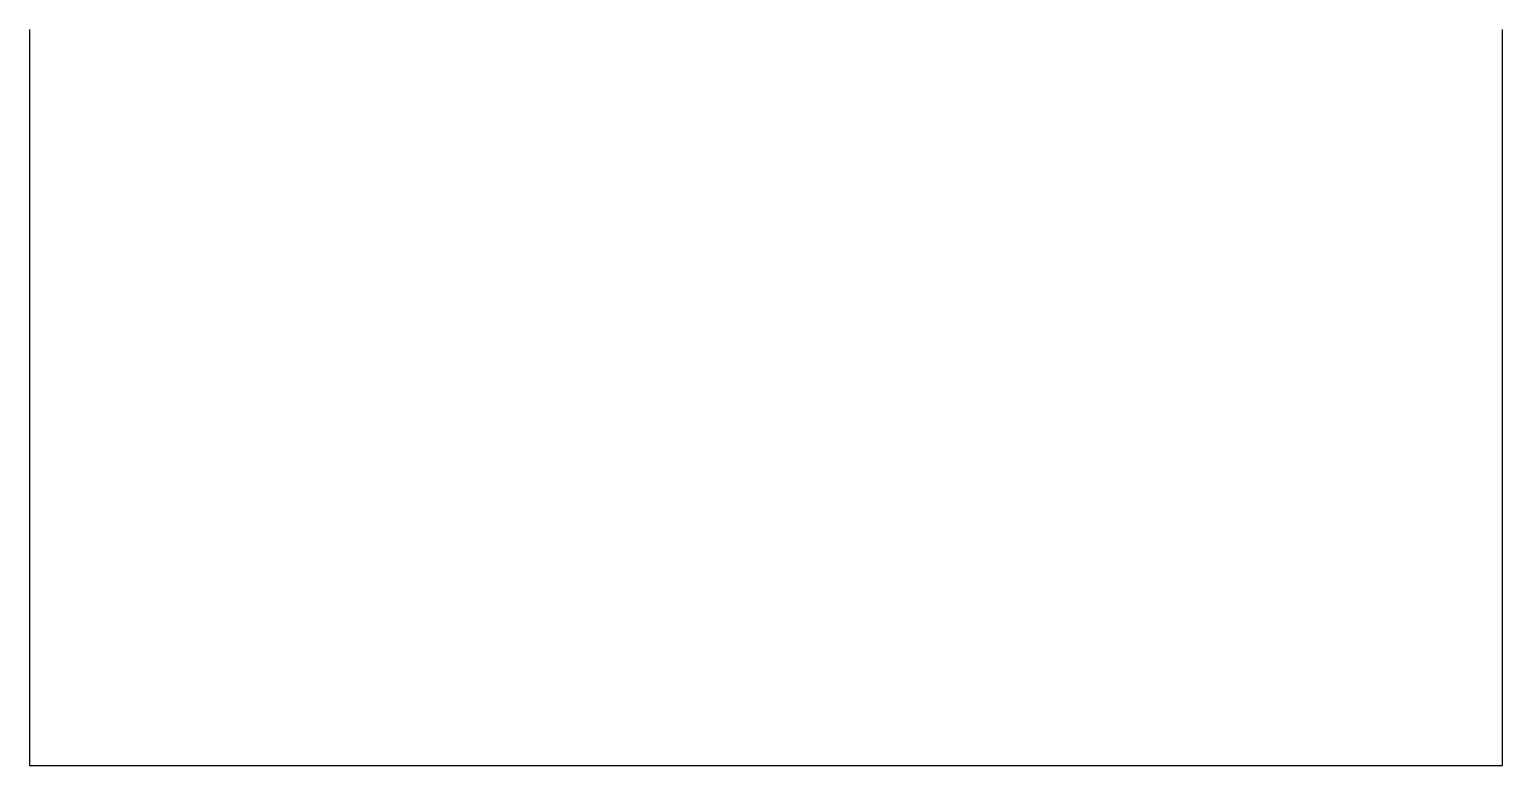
# Model space of a CAD drawing. Header units: millimetres. Extents: x 0 to 2000, y 0 to 1000.
import ezdxf

# ---------------------------------------------------------------- set-up
doc = ezdxf.new("R2010")
doc.units = ezdxf.units.MM

msp = doc.modelspace()

# ---------------------------------------------------------------- linework, layer by layer
at = {"layer": 'FORMA'}
for p, q in [((0, 1000), (0, 0)), ((2000, 0), (2000, 1000)), ((0, 0), (2000, 0))]:
    msp.add_line(p, q, dxfattribs=at)

doc.saveas('drawing.dxf')
